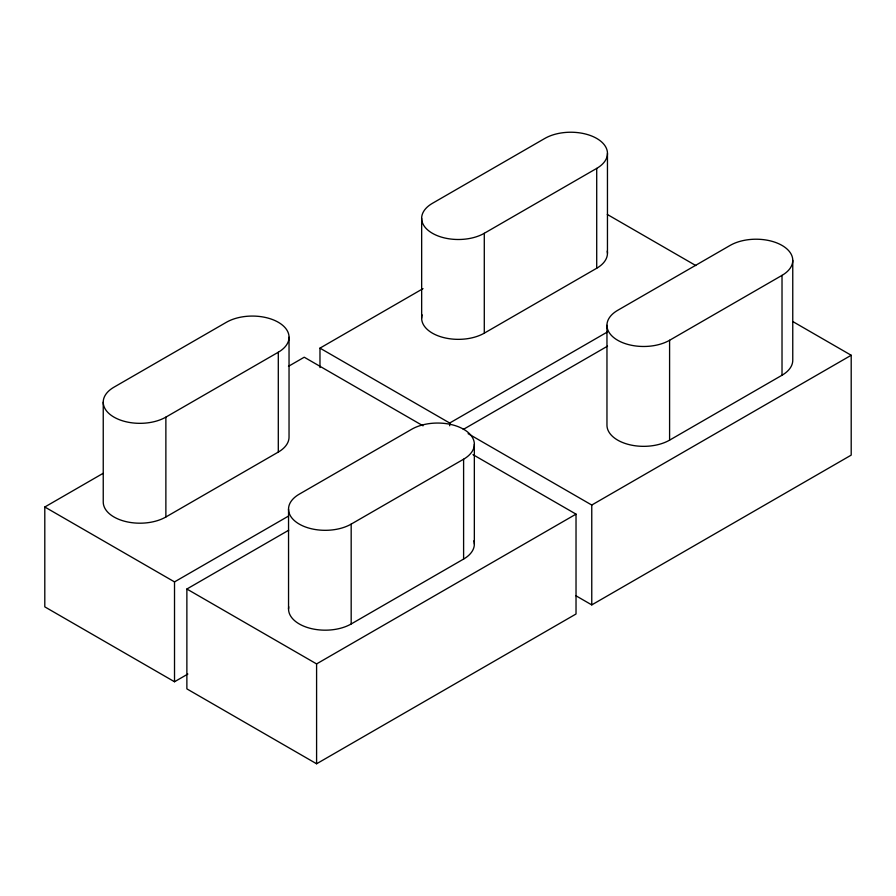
<?xml version="1.0" encoding="UTF-8"?>
<svg xmlns="http://www.w3.org/2000/svg" width="896" height="896" viewBox="0 0 896 896"><rect width="100%" height="100%" fill="white"/><g stroke="black" fill="none" stroke-linecap="round" stroke-linejoin="round"><path stroke-width="1.34" d="M165.872 417.133L278.298 352.229A36.691 21.179 0 0 0 278.298 322.269A36.691 21.179 0 0 0 226.408 322.269L113.982 387.173A36.691 21.179 0 0 0 113.982 417.133A36.691 21.179 0 0 0 165.872 417.133L165.872 516.992A36.691 21.179 0 0 1 125.888 521.584A36.691 21.179 0 0 1 103.242 502.006L103.242 402.147M484.288 233.296L596.714 168.392A36.691 21.179 0 0 0 596.714 138.432A36.691 21.179 0 0 0 544.824 138.432L432.398 203.336A36.691 21.179 0 0 0 432.398 233.296A36.691 21.179 0 0 0 484.288 233.296L484.288 333.155A36.691 21.179 0 0 1 441.683 337.042A36.691 21.179 0 0 1 422.106 314.854M187.858 674.05L174.518 681.755L44.8 606.861L44.8 507.002L102.995 473.402M288.478 366.318L304.237 357.213L423.046 425.813M319.973 367.55L319.973 348.13L423.024 288.635M165.872 516.992L278.298 452.077A36.691 21.179 0 0 0 289.038 437.102L289.038 337.243M484.288 333.155L596.714 268.24A36.691 21.179 0 0 0 607.253 251.059M44.8 507.002L174.518 581.896L288.478 516.096M319.973 348.13L449.691 423.024L607.298 332.035M472.976 454.642L576.027 514.136L576.027 613.995L316.59 763.773L186.872 688.878L186.872 589.019L288.702 530.23M463.254 429.453L607.522 346.158M351.176 524.115L463.602 459.211A36.691 21.179 0 0 0 463.602 429.251A36.691 21.179 0 0 0 411.712 429.251L299.286 494.155A36.691 21.179 0 0 0 299.286 524.115A36.691 21.179 0 0 0 351.176 524.115L351.176 623.974A36.691 21.179 0 0 1 309.445 628.118A36.691 21.179 0 0 1 288.747 606.782M669.592 340.278L782.018 275.374A36.691 21.179 0 0 0 782.018 245.414A36.691 21.179 0 0 0 730.128 245.414L617.702 310.318A36.691 21.179 0 0 0 617.702 340.278A36.691 21.179 0 0 0 669.592 340.278L669.592 440.138A36.691 21.179 0 0 1 629.608 444.73A36.691 21.179 0 0 1 606.962 425.163L606.962 325.304M351.176 623.974L463.602 559.07A36.691 21.179 0 0 0 473.894 540.77M669.592 440.138L782.018 375.234A36.691 21.179 0 0 0 792.758 360.248L792.758 260.4M186.872 589.019L316.59 663.914L576.027 514.136M468.104 433.653L591.763 505.042L851.2 355.264L851.2 455.123L591.763 604.901L576.005 595.806M607.298 214.446L695.8 265.541M793.005 321.664L851.2 355.264M782.018 275.374L782.018 375.234M607.454 153.406L607.454 253.266M596.714 168.392L596.714 268.24M591.763 505.042L591.763 604.901M474.342 444.237L474.342 544.085M463.602 459.211L463.602 559.07M449.691 423.024L449.691 425.79M421.658 218.31L421.658 318.17M316.59 663.914L316.59 763.773M288.546 509.141L288.546 609M278.298 352.229L278.298 452.077M174.518 581.896L174.518 681.755"/></g></svg>
